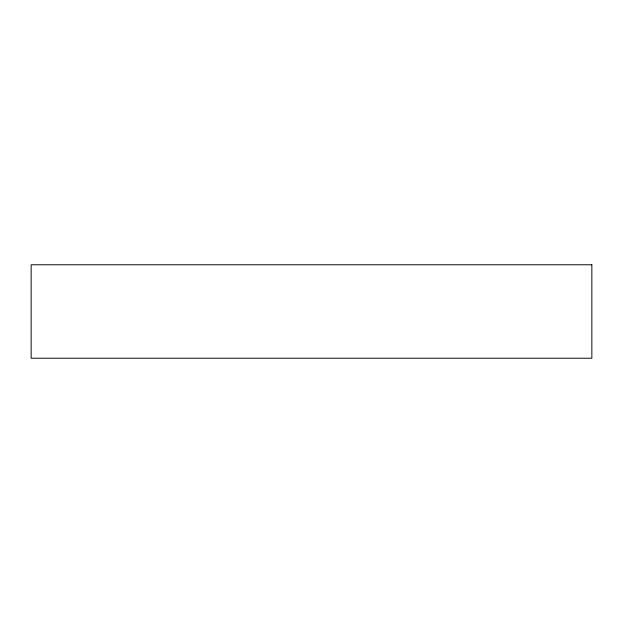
<?xml version="1.0" encoding="UTF-8"?>
<svg xmlns="http://www.w3.org/2000/svg" width="623" height="623" viewBox="0 0 623 623"><rect width="100%" height="100%" fill="white"/><g stroke="black" fill="none" stroke-linecap="round" stroke-linejoin="round"><path stroke-width="0.93" d="M591.85 264.775L31.15 264.775L31.15 358.225L591.85 358.225L591.85 264.775"/></g></svg>
